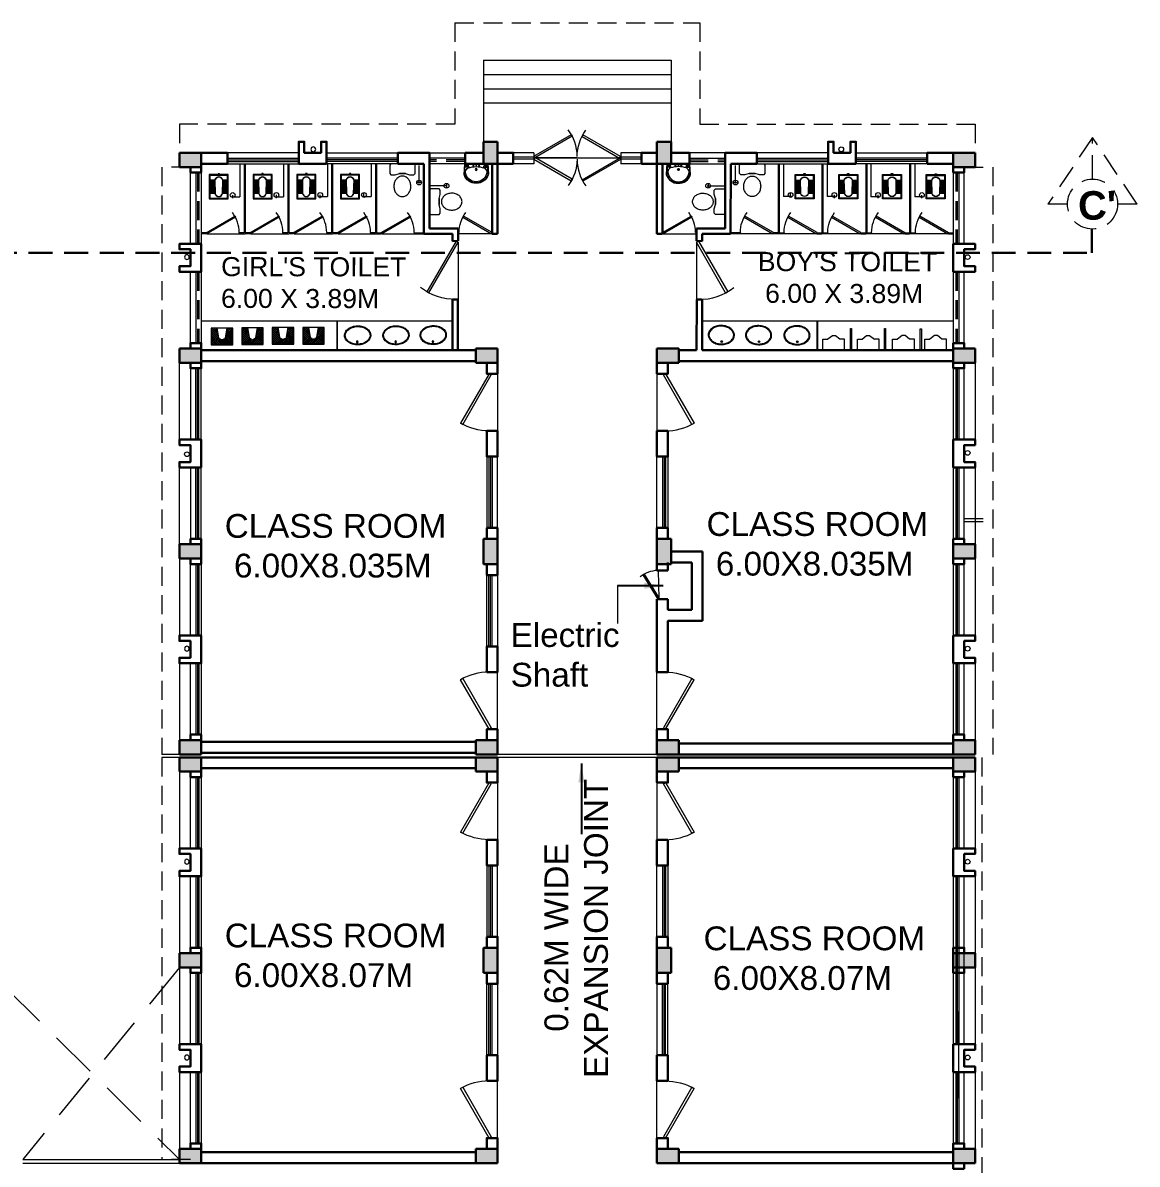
# Model space of a CAD drawing. Header units: millimetres. Extents: x 3614 to 12428, y -844 to 6844.
# Drawn here: x 5653.4 to 5676.83, y -545.58 to -521.59 of the extents above; entities that cross this region are included whole.
import ezdxf

# ---------------------------------------------------------------- set-up
doc = ezdxf.new("R2010")
doc.units = ezdxf.units.MM
doc.header["$LTSCALE"] = 40
doc.header["$MEASUREMENT"] = 0
doc.linetypes.add('DASHED', pattern=[0.75, 0.5, -0.25])
doc.linetypes.add('DASHED2', pattern=[0.375, 0.25, -0.125])
doc.layers.get('0').update_dxf_attribs({"linetype": 'CONTINUOUS', "lineweight": 20})
for name, color, linetype, lineweight in [('CLL LEV.', 15, 'CONTINUOUS', 18), ('Column', 252, 'CONTINUOUS', 30), ('Column Hatch', 253, 'CONTINUOUS', 13), ('CUBICAL TOILET', 160, 'CONTINUOUS', 15), ('Dim', 220, 'CONTINUOUS', 15), ('Door', 54, 'CONTINUOUS', 18), ('EXPANSION JOINT', 248, 'CONTINUOUS', 20), ('Fixture', 44, 'CONTINUOUS', 15), ('Furniture', 13, 'CONTINUOUS', 15), ('Hidden', 30, 'DASHED', 18), ('Railing', 23, 'CONTINUOUS', 18), ('Section', 72, 'DASHED2', 30), ('Stair', 1, 'CONTINUOUS', 15), ('TEXT', 7, 'CONTINUOUS', 20), ('Ventilator', 6, 'DASHED', 18), ('Wall', 7, 'CONTINUOUS', 30), ('Window', 150, 'CONTINUOUS', 15), ('Window-Wall', 7, 'CONTINUOUS', 18)]:
    doc.layers.add(name, color=color, linetype=linetype, lineweight=lineweight)
doc.styles.add('DIM', font='arial.ttf')
doc.styles.add('L120', font='simplex.shx', dxfattribs={"height": 1})
doc.styles.get("Standard").update_dxf_attribs({"font": 'txt.shx', "height": 0.03937})
doc.styles.add('Tabrej', font='GOTHIC.TTF')
doc.dimstyles.get("Standard").update_dxf_attribs({"dimtxt": 0.18, "dimasz": 0.18, "dimexe": 0.18, "dimexo": 0.0625, "dimgap": 0.09, "dimtad": 0, "dimtih": 1, "dimtoh": 1, "dimdec": 4, "dimzin": 0, "dimdsep": 46, "dimtxsty": 'Standard', "dimcen": 0.09, "dimadec": 0, "dimazin": 0, "dimtfac": 1, "dimtdec": 4, "dimtofl": 0, "dimtmove": 0, "dimatfit": 3, "dimfxl": 0, "dimtolj": 1, "dimtzin": 0, "dimarcsym": 0})

# ---------------------------------------------------------------- blocks, each defined once
blk = doc.blocks.new('COLUMN 546')
at = {"layer": 'Column Hatch'}
h = blk.add_hatch(color=0, dxfattribs=at)
h.dxf.hatch_style = 1
h.paths.add_polyline_path([(0, 0), (0.3, 0), (0.3, 0.46), (0, 0.46)])
at = {"layer": 'Column'}
for p, q in [((0.3, 0.46), (0, 0.46)), ((0, 0.46), (0, 0)), ((0.3, 0), (0.3, 0.46)), ((0, 0), (0.3, 0))]:
    blk.add_line(p, q, dxfattribs=at)
blk = doc.blocks.new('VENT 2')
at = {"layer": 'Ventilator', "linetype": 'Continuous', "ltscale": 0.02}
for p, q in [((0, 0.182), (1.5, 0.182)), ((0, 0.152), (1.5, 0.152))]:
    blk.add_line(p, q, dxfattribs=at)
at = {"layer": 'Window-Wall'}
for p, q in [((0, 0.23), (1.5, 0.23)), ((0, 0), (0, 0.23)), ((0, 0.115), (1.5, 0.115)), ((1.5, 0), (0, 0)), ((1.5, 0.23), (1.5, 0))]:
    blk.add_line(p, q, dxfattribs=at)
blk = doc.blocks.new('*U18')
for p, q in [((0, 0), (0, -6)), ((40, 0), (40, -6))]:
    blk.add_line(p, q)
blk.add_lwpolyline([(0, 0), (34.64, 20), (35.52, 18.48), (0.87, -1.52)], close=True)
blk.add_arc((0, 0), 40, 0, 30)
blk = doc.blocks.new('DOOR1')
at = {"layer": 'Door'}
blk.add_line((0, 0), (1.2, 0), dxfattribs=at)
at = {"layer": 'Door', "xscale": 0.0300000000000013, "yscale": 0.0300000000000013, "zscale": 0.0300000000000013}
blk.add_blockref('*U18', (0, 0.18), dxfattribs=at)
blk = doc.blocks.new('class 1')
at = {"layer": 'Wall'}
for points in [[(0.23, -0.035), (0, -0.035), (0, -0.265), (0.23, -0.265), (0.23, -0.035)], [(0.23, -1.465), (0, -1.465), (0, -2.005), (0.23, -2.005), (0.23, -1.465)], [(0.23, -3.505), (0, -3.505), (0, -3.735), (0.23, -3.735), (0.23, -3.505)]]:
    blk.add_lwpolyline(points, dxfattribs=at)
at = {"layer": 'Wall', "rotation": 270}
for name, p in [('DOOR1', (0, -0.265)), ('VENT 2', (0, -2.005))]:
    blk.add_blockref(name, p, dxfattribs=at)
blk = doc.blocks.new('WINDOW 1')
at = {"layer": 'CLL LEV.'}
for p, q in [((-0.115, -0.23), (-0.115, -0.46)), ((1.615, -0.23), (1.615, -0.46)), ((-0.115, -0.46), (1.615, -0.46))]:
    blk.add_line(p, q, dxfattribs=at)
at = {"layer": 'Window'}
for p, q in [((0, -0.051), (1.5, -0.051)), ((0, -0.081), (1.5, -0.081))]:
    blk.add_line(p, q, dxfattribs=at)
at = {"layer": 'Window-Wall'}
for p, q in [((0, 0), (1.5, 0)), ((0, -0.23), (0, 0)), ((1.5, 0), (1.5, -0.23)), ((0, -0.115), (1.5, -0.115)), ((1.5, -0.23), (0, -0.23))]:
    blk.add_line(p, q, dxfattribs=at)
blk = doc.blocks.new('SHAFT2')
at = {"layer": 'Fixture'}
blk.add_circle((0.302, 0.307), 0.05, dxfattribs=at)
at = {"layer": 'Wall'}
blk.add_lwpolyline([(0, 0.585), (0.46, 0.585), (0.46, 0.47), (0.23, 0.47), (0.23, 0.115), (0.46, 0.115), (0.46, 0), (0, 0), (0, 0.585)], dxfattribs=at)
blk = doc.blocks.new('Door - Left Hung 36 in.')
at = {"layer": 'Door'}
blk.add_line((0.75, -1.3), (35.93, -1.3), dxfattribs=at)
blk.add_lwpolyline([(0.75, -1.3), (0, 0), (31.18, 18), (31.93, 16.7)], close=True, dxfattribs=at)
blk.add_arc((0, 0), 36, 0, 37.31013, dxfattribs=at)
blk = doc.blocks.new('COLM 530')
at = {"layer": 'Column Hatch'}
h = blk.add_hatch(color=0, dxfattribs=at)
h.dxf.hatch_style = 1
h.paths.add_polyline_path([(5443.518, -633.795), (5443.218, -633.795), (5443.218, -634.325), (5443.518, -634.325)])
at = {"layer": 'Column'}
for p, q in [((5443.518, -633.795), (5443.218, -633.795)), ((5443.218, -633.795), (5443.218, -634.325)), ((5443.518, -634.325), (5443.518, -633.795)), ((5443.218, -634.325), (5443.518, -634.325))]:
    blk.add_line(p, q, dxfattribs=at)
blk = doc.blocks.new('RSA CL6')
for p, q in [((5.51, 3.48), (5.51, 7.28)), ((5.91, 3.47), (5.91, 7.28)), ((6.3, 3.46), (6.3, 7.28)), ((6.69, 3.45), (6.69, 7.28)), ((7.09, 3.44), (7.09, 7.28)), ((7.48, 3.43), (7.48, 7.28)), ((7.87, 3.42), (7.87, 7.28)), ((8.27, 3.41), (8.27, 7.28)), ((8.66, 3.4), (8.66, 7.28)), ((9.06, 3.39), (9.06, 7.28)), ((9.45, 3.38), (9.45, 7.28)), ((9.84, 3.37), (9.84, 7.28)), ((10.24, 3.36), (10.24, 7.28)), ((10.63, 3.35), (10.63, 7.28)), ((11.02, 3.34), (11.02, 7.28)), ((11.42, 3.33), (11.42, 7.28)), ((11.81, 3.32), (11.81, 7.28)), ((12.2, 3.31), (12.2, 7.28)), ((12.6, 3.31), (12.6, 7.28)), ((12.99, 3.3), (12.99, 7.28)), ((13.39, 3.29), (13.39, 7.28)), ((13.78, 3.28), (13.78, 7.28)), ((14.17, 3.27), (14.17, 7.28)), ((14.57, 3.26), (14.57, 7.28)), ((14.96, 3.25), (14.96, 7.28)), ((15.35, 3.24), (15.35, 7.28)), ((15.75, 3.23), (15.75, 7.28)), ((16.14, 3.22), (16.14, 7.28)), ((16.14, 7.28), (16.14, 3.22)), ((5.51, -7.28), (5.51, -3.47)), ((5.91, -7.28), (5.91, -3.45)), ((6.3, -7.28), (6.3, -3.44)), ((6.69, -7.28), (6.69, -3.43)), ((7.09, -7.28), (7.09, -3.42)), ((7.48, -7.28), (7.48, -3.41)), ((7.87, -7.28), (7.87, -3.4)), ((8.27, -7.28), (8.27, -3.39)), ((8.66, -7.28), (8.66, -3.38)), ((9.06, -7.28), (9.06, -3.37)), ((9.45, -7.28), (9.45, -3.36)), ((9.84, -7.28), (9.84, -3.34)), ((10.24, -7.28), (10.24, -3.33)), ((10.63, -7.28), (10.63, -3.32)), ((11.02, -7.28), (11.02, -3.31)), ((11.42, -7.28), (11.42, -3.3)), ((11.81, -7.28), (11.81, -3.29)), ((12.2, -7.28), (12.2, -3.28)), ((12.6, -7.28), (12.6, -3.27)), ((12.99, -7.28), (12.99, -3.26)), ((13.39, -7.28), (13.39, -3.24)), ((13.78, -7.28), (13.78, -3.23)), ((14.17, -7.28), (14.17, -3.22)), ((14.57, -7.28), (14.57, -3.21)), ((14.96, -7.28), (14.96, -3.2)), ((15.35, -7.28), (15.35, -3.19)), ((15.75, -7.28), (15.75, -3.18)), ((16.14, -3.17), (16.14, -7.28)), ((16.14, -7.28), (16.14, -3.17))]:
    blk.add_line(p, q)
blk.add_lwpolyline([(0.79, -0.59), (0, -0.59), (0, 0.59), (0.79, 0.59)])
for points in [[(0.79, 7.87), (20.87, 7.87), (20.87, -7.87), (0.79, -7.87)], [(1.38, 7.28), (20.28, 7.28), (20.28, -7.28), (1.38, -7.28)]]:
    blk.add_lwpolyline(points, close=True)
for points in [[(5.51, 3.48), (16.14, 3.22, -0.899983), (16.14, -3.17), (5.54, -3.47, -0.799392)], [(5.53, 3.28), (16.13, 3.02, -0.897689), (16.12, -2.97), (5.56, -3.27, -0.793494), (5.53, 3.28)]]:
    blk.add_lwpolyline(points, format="xyb", close=True)
blk = doc.blocks.new('ENGLISH SHEET')
at = {"layer": 'Fixture'}
for p, q in [((4663.798, 251.204), (4663.773, 251.179)), ((4663.773, 251.179), (4663.773, 250.696)), ((4663.976, 251.204), (4663.798, 251.204)), ((4664.002, 251.179), (4663.976, 251.204)), ((4664.002, 251.09), (4664.002, 251.179)), ((4663.976, 251.001), (4664.002, 251.09)), ((4663.976, 250.874), (4663.976, 251.001)), ((4663.976, 251.001), (4663.976, 250.874)), ((4663.773, 250.696), (4663.798, 250.67)), ((4663.798, 250.67), (4663.976, 250.67)), ((4664.002, 250.785), (4663.976, 250.874)), ((4663.976, 250.67), (4664.002, 250.696)), ((4664.002, 250.696), (4664.002, 250.785))]:
    blk.add_line(p, q, dxfattribs=at)
blk.add_lwpolyline([(4664.459, 250.937, 0.117036), (4664.443, 251.003, 0.104338), (4664.396, 251.063, 0.09029), (4664.321, 251.105, 0.09898), (4664.243, 251.115, 0.08237), (4664.159, 251.101, 0.09029), (4664.09, 251.063, 0.104338), (4664.043, 251.003, 0.117036), (4664.027, 250.937, 0.117036), (4664.043, 250.871, 0.104338), (4664.09, 250.811, 0.09029), (4664.159, 250.773, 0.08237), (4664.243, 250.759, 0.08237), (4664.327, 250.773, 0.09029), (4664.396, 250.811, 0.104338), (4664.443, 250.871, 0.117036)], format="xyb", close=True, dxfattribs=at)
blk = doc.blocks.new('RSA BASIN 9')
for points in [[(-0.1, -16.2, 0.340881), (10.04, -9, 0.074195), (10.06, -8.89), (9.53, 0), (-9.54, 0), (-10.02, -8.77, 0.082611), (-9.96, -9.15, 0.330812), (-0.1, -16.2)], [(0, -15.03, 0.391482), (8.86, -6.67, 0.252869), (6.53, -3.51, 0.087242), (0.02, -2.46, 0.079484), (-6.53, -3.51, 0.2542), (-8.82, -6.67, 0.39026), (0, -15.03)], [(-8.57, -1.96, -0.907437), (-8.45, -1.81), (-7.52, -2.57, -0.907437), (-7.64, -2.72)], [(-8.2, -1.64, -0.907437), (-8.07, -1.49), (-7.14, -2.25, -0.907437), (-7.27, -2.4)], [(-7.82, -1.32, -0.907437), (-7.7, -1.17), (-6.77, -1.93, -0.907437), (-6.89, -2.08)], [(7.82, -1.32, 0.907437), (7.7, -1.17), (6.77, -1.93, 0.907437), (6.89, -2.08)], [(8.2, -1.64, 0.907437), (8.07, -1.49), (7.14, -2.25, 0.907437), (7.27, -2.4)], [(8.57, -1.96, 0.907437), (8.45, -1.81), (7.52, -2.57, 0.907437), (7.64, -2.72)]]:
    blk.add_lwpolyline(points, format="xyb", close=True)
for points in [[(-5.93, -3.31), (-6.16, -2.95, -0.183787), (-6.22, -2.68, 0.126662), (-6.25, -2.43), (-6.59, -1.44, 0.35453), (-7.05, -0.98), (-8.75, -0.98, 0.414214), (-9.14, -1.37), (-9.56, -9.09, 0.329849), (-0.07, -15.81, 0.338736), (9.65, -8.94, 0.075632), (9.66, -8.82), (9.14, -1.37, 0.414214), (8.75, -0.98), (7.05, -0.98, 0.35453), (6.59, -1.44), (6.25, -2.43, 0.126662), (6.22, -2.68, -0.183787), (6.16, -2.95), (5.93, -3.31)], [(-6.18, -3.39), (-6.24, -3.29, 0.220542), (-6.52, -3.11), (-8.75, -2.78, -0.361119), (-9.19, -2.35)], [(6.18, -3.39), (6.24, -3.29, -0.220542), (6.52, -3.11), (8.75, -2.78, 0.358803), (9.21, -2.33, 0.358803)]]:
    blk.add_lwpolyline(points, format="xyb")
for centre, radius in [((-2.35, -1.56), 0.399), ((0, -4.82), 0.771), ((0, -4.82), 0.602), ((0, -1.23), 0.399), ((2.28, -1.51), 0.399)]:
    blk.add_circle(centre, radius)
blk = doc.blocks.new('RSA BASIN 2')
for points in [[(10.67, -8.12, 0.12976), (9.97, -5.22, 0.106426), (7.61, -2.47, 0.084431), (4.27, -0.72, 0.073534), (0, 0, 0.073534), (-4.29, -0.55, 0.084431), (-7.7, -2.16, 0.106426), (-10.17, -4.82, 0.12976), (-10.98, -7.69, 0.12976), (-10.28, -10.59, 0.106426), (-7.92, -13.34, 0.084431), (-4.58, -15.09, 0.073534), (-0.31, -15.81, 0.073534), (3.98, -15.26, 0.084431), (7.39, -13.64, 0.106426), (9.85, -10.99, 0.12976)], [(10.08, -7.9, 0.119977), (9.45, -5.5, 0.106426), (7.25, -2.94, 0.084431), (4.08, -1.28, 0.073534), (-0.01, -0.59, 0.073534), (-4.13, -1.12, 0.084431), (-7.36, -2.65, 0.106426), (-9.66, -5.12, 0.12976), (-10.39, -7.7, 0.009633), (-10.39, -7.9, 0.119977), (-9.76, -10.31, 0.106426), (-7.57, -12.87, 0.084431), (-4.4, -14.53, 0.073534), (-0.3, -15.22, 0.073534), (3.82, -14.69, 0.084431), (7.05, -13.16, 0.106426), (9.35, -10.69, 0.12976), (10.08, -8.11, 0.009633)]]:
    blk.add_lwpolyline(points, format="xyb", close=True)
for radius in [0.7, 0.479]:
    blk.add_circle((-0.47, -2.53), radius)
blk = doc.blocks.new('Urinal 1')
for p, q in [((0, 9), (9, 9)), ((0, 9), (0, -9)), ((9, 9), (9, 5)), ((12, 1), (9, 5)), ((12, -1.5), (12, 1)), ((0, -9), (9, -9)), ((9, -5), (12, -1.5)), ((9, -9), (9, -5))]:
    blk.add_line(p, q)
blk = doc.blocks.new('*X5')
at = {"color": 0}
for p, q in [((705, 323), (943, 561)), ((705, 365), (900, 561)), ((705, 408), (858, 561)), ((705, 450), (815, 561)), ((705, 493), (773, 561)), ((705, 535), (730, 561)), ((848, 383), (705, 526)), ((842, 346), (705, 483)), ((854, 419), (712, 561)), ((866, 449), (755, 561)), ((888, 469), (797, 561)), ((921, 479), (839, 561)), ((1145, 298), (882, 561)), ((899, 474), (985, 561)), ((1145, 340), (924, 561)), ((944, 477), (1027, 561)), ((1145, 383), (967, 561)), ((971, 462), (1070, 561)), ((990, 438), (1112, 561)), ((998, 404), (1145, 551)), ((1004, 368), (1145, 508)), ((1145, 425), (1009, 561)), ((1145, 467), (1051, 561)), ((1145, 510), (1094, 561)), ((1145, 552), (1136, 561)), ((835, 310), (705, 441)), ((705, 280), (858, 434)), ((829, 274), (705, 398)), ((705, 238), (847, 381)), ((823, 237), (705, 356)), ((798, 221), (705, 314)), ((755, 221), (705, 271)), ((730, 221), (839, 330)), ((772, 221), (830, 279)), ((1145, 255), (999, 401)), ((1137, 221), (1007, 350)), ((1011, 332), (1145, 466)), ((1095, 221), (1016, 299)), ((1017, 295), (1145, 423)), ((1023, 259), (1145, 381)), ((1052, 221), (1024, 248)), ((1029, 223), (1145, 339)), ((1069, 221), (1145, 296)), ((1112, 221), (1145, 254)), ((713, 221), (705, 229)), ((815, 221), (822, 228))]:
    blk.add_line(p, q, dxfattribs=at)
blk = doc.blocks.new('RSA CL7')
blk.add_lwpolyline([(8.86, 0), (-8.86, 0), (-8.86, -13.78), (-3.94, -13.78), (3.94, -13.78), (8.86, -13.78)], close=True)
blk.add_lwpolyline([(-4.1, -13.58), (-2.78, -5.72, -0.835943), (2.8, -5.76), (4.1, -13.58), (8.66, -13.58), (8.66, -0.2), (-8.66, -0.2), (-8.66, -13.58)], format="xyb", close=True)
blk.add_lwpolyline([(-3.94, -13.78), (-2.59, -5.75, -0.835548), (2.61, -5.79), (3.94, -13.78)], format="xyb")
for centre, start, end in [((-1.41, -4.14), 207.2135, 40.95643), ((-0.03, -3.6), 185.89987, 355.82489), ((1.47, -4.14), 140.99617, 329.34676)]:
    blk.add_arc(centre, 0.493, start, end)
at = {"xscale": 0.0393714285714286, "yscale": 0.0393714285714286, "zscale": 0.0393714285714286}
blk.add_blockref('*X5', (-36.41, -22.27), dxfattribs=at)
blk = doc.blocks.new('BDHVBFH')
at = {"layer": 'Section', "color": 7, "linetype": 'ByBlock', "lineweight": 20, "ltscale": 0.05}
for p, q in [((5432.399, -574.787), (5431.461, -576.186)), ((5432.399, -575.66), (5432.399, -574.787)), ((5433.338, -576.186), (5432.399, -574.787)), ((5431.873, -576.186), (5431.461, -576.186)), ((5433.338, -576.186), (5432.925, -576.186))]:
    blk.add_line(p, q, dxfattribs=at)
blk.add_circle((5432.399, -576.186), 0.526, dxfattribs=at)
blk = doc.blocks.new('SEC CC')
at = {"layer": 'Section', "ltscale": 0.05}
for p, q in [((5650.526, -526.426), (5650.526, -525.926)), ((5675.879, -526.426), (5675.879, -525.926)), ((5650.526, -526.426), (5675.879, -526.426))]:
    blk.add_line(p, q, dxfattribs=at)
at = {"layer": 'Section'}
for p in [(218.124, 50.786), (243.496, 50.786)]:
    blk.add_blockref('BDHVBFH', p, dxfattribs=at)
at = {"layer": 'Section', "char_height": 0.6, "attachment_point": 1, "rotation": 1.0017, "style": 'Tabrej'}
for s, insert in [('{\\fArial|b1|i0|c0|p34;C}', (5650.265, -525.077)), ("{\\fArial|b1|i0|c0|p34;C'}", (5675.585, -525.134))]:
    blk.add_mtext_dynamic_manual_height_columns(s, width=20.54056, gutter_width=5, heights=[0], dxfattribs=dict(at, insert=insert))

msp = doc.modelspace()

# ---------------------------------------------------------------- linework, layer by layer
at = {"layer": 'CLL LEV.'}
for p, q in [((5673.1967, -524.621), (5673.4267, -524.621)), ((5656.9267, -526.351), (5656.6967, -526.351)), ((5673.1967, -526.351), (5673.4267, -526.351)), ((5656.9267, -526.706), (5656.6967, -526.706)), ((5673.1967, -526.706), (5673.4267, -526.706)), ((5673.1967, -528.436), (5673.4267, -528.436))]:
    msp.add_line(p, q, dxfattribs=at)
at = {"layer": 'CUBICAL TOILET', "ltscale": 0.01}
for p, q in [((5658.0568, -524.551), (5658.0568, -526.0063)), ((5658.0768, -524.551), (5658.0768, -526.0063)), ((5658.9768, -524.5506), (5658.9768, -526.0058)), ((5658.9968, -524.5506), (5658.9968, -526.0058)), ((5659.8968, -524.5501), (5659.8968, -526.0054)), ((5659.9168, -524.5501), (5659.9168, -526.0054)), ((5660.8168, -524.5497), (5660.8168, -526.005)), ((5660.8368, -524.5497), (5660.8368, -526.005)), ((5669.2867, -524.5497), (5669.2867, -526.005)), ((5669.3067, -524.5497), (5669.3067, -526.005)), ((5670.2067, -524.5501), (5670.2067, -526.0054)), ((5670.2267, -524.5501), (5670.2267, -526.0054)), ((5671.1267, -524.5506), (5671.1267, -526.0058)), ((5671.1467, -524.5506), (5671.1467, -526.0058)), ((5672.0467, -524.551), (5672.0467, -526.0063)), ((5672.0667, -524.551), (5672.0667, -526.0063)), ((5657.2568, -526.0067), (5657.1568, -526.0067)), ((5657.2568, -526.0267), (5657.1568, -526.0267)), ((5657.2568, -526.0067), (5657.2568, -526.0267)), ((5658.0568, -526.0063), (5657.9532, -526.0063)), ((5657.9532, -526.0063), (5657.9532, -526.0263)), ((5657.9532, -526.0263), (5658.0768, -526.0263)), ((5658.1768, -526.0063), (5658.0768, -526.0063)), ((5658.1768, -526.0263), (5658.0768, -526.0263)), ((5658.1768, -526.0063), (5658.1768, -526.0263)), ((5658.9768, -526.0058), (5658.8732, -526.0058)), ((5658.8732, -526.0058), (5658.8732, -526.0258)), ((5658.8732, -526.0258), (5658.9968, -526.0258)), ((5659.0968, -526.0058), (5658.9968, -526.0058)), ((5659.0968, -526.0258), (5658.9968, -526.0258)), ((5659.0968, -526.0058), (5659.0968, -526.0258)), ((5659.8968, -526.0054), (5659.7932, -526.0054)), ((5659.7932, -526.0054), (5659.7932, -526.0254)), ((5659.7932, -526.0254), (5659.9168, -526.0254)), ((5660.0168, -526.0054), (5659.9168, -526.0054)), ((5660.0168, -526.0254), (5659.9168, -526.0254)), ((5660.0168, -526.0054), (5660.0168, -526.0254)), ((5660.8168, -526.005), (5660.7132, -526.005)), ((5660.7132, -526.005), (5660.7132, -526.025)), ((5660.7132, -526.025), (5660.9368, -526.025)), ((5660.8368, -526.005), (5660.9368, -526.005)), ((5660.9368, -526.005), (5660.9368, -526.025)), ((5661.6322, -526.0054), (5661.837, -526.0054)), ((5661.6322, -526.0054), (5661.6322, -526.0254)), ((5661.6322, -526.0254), (5661.837, -526.0254)), ((5668.4913, -526.0054), (5668.2865, -526.0054)), ((5668.4913, -526.0254), (5668.2865, -526.0254)), ((5668.4913, -526.0054), (5668.4913, -526.0254)), ((5669.2867, -526.005), (5669.1867, -526.005)), ((5669.1867, -526.005), (5669.1867, -526.025)), ((5669.4103, -526.025), (5669.1867, -526.025)), ((5669.3067, -526.005), (5669.4103, -526.005)), ((5669.4103, -526.005), (5669.4103, -526.025)), ((5670.1067, -526.0054), (5670.2067, -526.0054)), ((5670.1067, -526.0054), (5670.1067, -526.0254)), ((5670.1067, -526.0254), (5670.2067, -526.0254)), ((5670.3303, -526.0254), (5670.2067, -526.0254)), ((5670.2267, -526.0054), (5670.3303, -526.0054)), ((5670.3303, -526.0054), (5670.3303, -526.0254)), ((5671.0267, -526.0058), (5671.1267, -526.0058)), ((5671.0267, -526.0058), (5671.0267, -526.0258)), ((5671.0267, -526.0258), (5671.1267, -526.0258)), ((5671.2503, -526.0258), (5671.1267, -526.0258)), ((5671.1467, -526.0058), (5671.2503, -526.0058)), ((5671.2503, -526.0058), (5671.2503, -526.0258)), ((5671.9467, -526.0063), (5672.0467, -526.0063)), ((5671.9467, -526.0063), (5671.9467, -526.0263)), ((5671.9467, -526.0263), (5672.0467, -526.0263)), ((5672.1703, -526.0263), (5672.0467, -526.0263)), ((5672.0667, -526.0063), (5672.1703, -526.0063)), ((5672.1703, -526.0063), (5672.1703, -526.0263)), ((5672.8667, -526.0067), (5672.9667, -526.0067)), ((5672.8667, -526.0067), (5672.8667, -526.0267)), ((5672.8667, -526.0267), (5672.9667, -526.0267))]:
    msp.add_line(p, q, dxfattribs=at)
at = {"layer": 'CUBICAL TOILET', "ltscale": 0.05}
for points in [[(5660.0193, -527.8615), (5660.0089, -527.8615), (5660.0089, -528.471), (5660.0193, -528.471)], [(5670.1042, -527.8615), (5670.1146, -527.8615), (5670.1146, -528.471), (5670.1042, -528.471)]]:
    msp.add_lwpolyline(points, close=True, dxfattribs=at)
at = {"layer": 'Dim'}
msp.add_line((5665.908, -533.419), (5665.908, -534.2128), dxfattribs=at)
at = {"layer": 'Door'}
for p, q in [((5664.1485, -524.4247), (5665.9681, -524.4352)), ((5673.0817, -544.1877), (5673.0817, -542.3677))]:
    msp.add_line(p, q, dxfattribs=at)
at = {"layer": 'EXPANSION JOINT', "linetype": 'ByBlock', "ltscale": 0.05}
for p, q in [((5666.7367, -536.966), (5663.3867, -536.966)), ((5666.7367, -537.028), (5663.3867, -537.028))]:
    msp.add_line(p, q, dxfattribs=at)
at = {"layer": 'Fixture', "ltscale": 0.05}
for p, q in [((5662.4368, -527.8632), (5657.1567, -527.8632)), ((5672.9667, -527.862), (5667.6866, -527.8611))]:
    msp.add_line(p, q, dxfattribs=at)
for points in [[(5670.8061, -528.0139), (5670.8297, -528.0139), (5670.8297, -528.471), (5670.8061, -528.471)], [(5671.5211, -528.0164), (5671.5447, -528.0164), (5671.5447, -528.4735), (5671.5211, -528.4735)], [(5672.2725, -528.0213), (5672.296, -528.0213), (5672.296, -528.4784), (5672.2725, -528.4784)]]:
    msp.add_lwpolyline(points, close=True, dxfattribs=at)
at = {"layer": 'Furniture', "ltscale": 0.05}
for p, q in [((5657.9667, -524.5523), (5657.9667, -525.245)), ((5658.8867, -524.5519), (5658.8867, -525.2446)), ((5659.8067, -524.5514), (5659.8067, -525.2442)), ((5660.7267, -524.551), (5660.7267, -525.2437)), ((5661.7358, -524.9645), (5661.7359, -524.586)), ((5668.3877, -524.9645), (5668.3876, -524.586)), ((5669.3968, -524.551), (5669.3968, -525.2437)), ((5670.3168, -524.5514), (5670.3168, -525.2442)), ((5671.2368, -524.5519), (5671.2368, -525.2446)), ((5672.1568, -524.5523), (5672.1568, -525.245)), ((5661.77, -524.9487), (5661.7017, -524.9487)), ((5662.3276, -525.0151), (5661.9491, -525.015)), ((5662.3117, -524.9809), (5662.3117, -525.0492)), ((5667.7959, -525.0151), (5668.1744, -525.015)), ((5667.8117, -524.9809), (5667.8117, -525.0492)), ((5668.3535, -524.9487), (5668.4218, -524.9487)), ((5657.8008, -525.245), (5657.9667, -525.245)), ((5657.8167, -525.2779), (5657.8167, -525.2096)), ((5658.7208, -525.2446), (5658.8867, -525.2446)), ((5658.7367, -525.2775), (5658.7367, -525.2091)), ((5659.6408, -525.2442), (5659.8067, -525.2442)), ((5659.6567, -525.277), (5659.6567, -525.2087)), ((5660.5608, -525.2437), (5660.7267, -525.2437)), ((5660.5767, -525.2429), (5660.5767, -525.1746)), ((5669.5627, -525.2437), (5669.3968, -525.2437)), ((5669.5468, -525.2429), (5669.5468, -525.1746)), ((5670.4827, -525.2442), (5670.3168, -525.2442)), ((5670.4668, -525.277), (5670.4668, -525.2087)), ((5671.4027, -525.2446), (5671.2368, -525.2446)), ((5671.3868, -525.2775), (5671.3868, -525.2091)), ((5672.3227, -525.245), (5672.1568, -525.245)), ((5672.3068, -525.2779), (5672.3068, -525.2096))]:
    msp.add_line(p, q, dxfattribs=at)
for centre in [(5661.7358, -524.9487), (5662.3117, -525.0151), (5667.8117, -525.0151), (5668.3877, -524.9487), (5657.8167, -525.21), (5658.7367, -525.2096), (5659.6567, -525.2092), (5660.5767, -525.2087), (5669.5468, -525.2087), (5670.4668, -525.2092), (5671.3868, -525.2096), (5672.3068, -525.21)]:
    msp.add_circle(centre, 0.05, dxfattribs=at)
at = {"layer": 'Hidden', "ltscale": 0.02}
for p, q in [((5662.4868, -521.591), (5662.4867, -523.721)), ((5662.4868, -521.591), (5667.6367, -521.591)), ((5667.6367, -521.591), (5667.6367, -523.721)), ((5662.4867, -523.721), (5656.6967, -523.721)), ((5656.6967, -523.721), (5656.6967, -524.3231)), ((5667.6367, -523.721), (5673.4267, -523.721)), ((5673.4267, -523.721), (5673.4267, -524.321)), ((5656.9268, -524.621), (5656.3268, -524.621)), ((5656.3268, -524.621), (5656.3268, -536.966)), ((5673.1967, -524.621), (5673.7967, -524.621)), ((5673.7967, -524.621), (5673.7967, -536.966)), ((5673.1967, -532.0107), (5673.7967, -532.0107)), ((5673.1967, -532.0727), (5673.7967, -532.0727)), ((5656.3268, -537.028), (5656.3268, -545.478)), ((5673.5667, -537.028), (5673.5667, -546.573)), ((5656.9267, -545.478), (5656.3268, -545.478))]:
    msp.add_line(p, q, dxfattribs=at)
at = {"layer": 'Hidden', "ltscale": 0.05}
for p, q in [((5656.9267, -536.966), (5656.3268, -536.966)), ((5656.9267, -537.028), (5656.3268, -537.028))]:
    msp.add_line(p, q, dxfattribs=at)
at = {"layer": 'Railing', "linetype": 'ByBlock', "ltscale": 0.05}
for p, q in [((5653.4037, -545.478), (5656.6967, -545.478)), ((5653.4037, -545.558), (5656.6967, -545.558))]:
    msp.add_line(p, q, dxfattribs=at)
at = {"layer": 'Stair', "ltscale": 0.05}
for p, q in [((5663.0868, -522.375), (5663.0867, -524.345)), ((5663.0868, -522.375), (5667.0367, -522.375)), ((5667.0367, -522.375), (5667.0367, -524.345)), ((5663.0868, -522.675), (5667.0367, -522.675)), ((5663.0868, -522.975), (5667.0367, -522.975)), ((5663.0868, -523.275), (5667.0367, -523.275))]:
    msp.add_line(p, q, dxfattribs=at)
at = {"layer": 'Ventilator', "ltscale": 0.02}
for p, q in [((5662.7017, -524.473), (5661.9517, -524.473)), ((5662.7017, -524.503), (5661.9517, -524.503)), ((5667.4149, -524.473), (5668.1649, -524.473)), ((5667.4149, -524.503), (5668.1649, -524.503)), ((5657.0758, -524.736), (5657.0758, -526.236)), ((5657.1058, -524.736), (5657.1058, -526.236)), ((5673.0177, -524.736), (5673.0177, -526.236)), ((5673.0477, -524.736), (5673.0477, -526.236)), ((5657.0758, -526.821), (5657.0758, -528.321)), ((5657.1058, -526.821), (5657.1058, -528.321)), ((5673.0177, -526.821), (5673.0177, -528.321)), ((5673.0477, -526.821), (5673.0477, -528.321))]:
    msp.add_line(p, q, dxfattribs=at)
at = {"layer": 'Wall', "ltscale": 0.05}
for p, q in [((5661.837, -526.0254), (5661.8368, -524.551)), ((5661.952, -525.9104), (5661.9518, -524.551)), ((5663.2718, -524.551), (5663.272, -526.0253)), ((5663.3868, -524.551), (5663.387, -526.0253)), ((5666.7367, -524.551), (5666.7365, -526.0253)), ((5666.8517, -524.551), (5666.8515, -526.0253)), ((5668.1715, -525.9104), (5668.1717, -524.551)), ((5668.2865, -526.0254), (5668.2867, -524.551)), ((5662.4365, -526.0253), (5661.837, -526.0254)), ((5662.557, -525.9103), (5661.952, -525.9104)), ((5662.4366, -526.1762), (5662.4365, -526.0253)), ((5662.557, -526.1761), (5662.557, -525.9119)), ((5663.272, -526.0253), (5663.387, -526.0253)), ((5666.8515, -526.0253), (5666.7365, -526.0253)), ((5667.5665, -525.9103), (5668.1715, -525.9104)), ((5667.5665, -526.1761), (5667.5665, -525.9119)), ((5667.6869, -526.1762), (5667.687, -526.0253)), ((5667.687, -526.0253), (5668.2865, -526.0254)), ((5662.557, -526.1761), (5662.4366, -526.1762)), ((5667.5665, -526.1761), (5667.6869, -526.1762)), ((5662.437, -528.4706), (5662.4368, -527.4055)), ((5662.5518, -527.4055), (5662.4368, -527.4055)), ((5662.552, -528.4705), (5662.5518, -527.4055)), ((5667.5715, -528.471), (5667.5717, -527.4055)), ((5667.5717, -527.4055), (5667.6867, -527.4055)), ((5667.6865, -528.471), (5667.6867, -527.4055))]:
    msp.add_line(p, q, dxfattribs=at)
at = {"layer": 'Wall'}
for p, q in [((5666.9667, -524.551), (5666.7367, -524.551)), ((5657.1567, -528.471), (5662.9267, -528.471)), ((5667.1967, -528.471), (5667.5715, -528.471)), ((5667.6865, -528.471), (5672.9667, -528.471)), ((5657.1567, -528.701), (5662.9267, -528.701)), ((5667.1967, -528.701), (5672.9667, -528.701)), ((5667.0367, -532.701), (5667.6967, -532.701)), ((5667.6967, -532.701), (5667.6967, -534.161)), ((5666.7367, -533.0995), (5666.7367, -532.931)), ((5666.9667, -533.0995), (5666.9667, -532.931)), ((5667.0367, -532.931), (5667.4667, -532.931)), ((5667.4667, -532.931), (5667.4667, -533.931)), ((5666.7367, -533.0995), (5666.9667, -533.0995)), ((5666.9667, -533.701), (5666.7367, -533.701)), ((5666.7367, -534.046), (5666.7367, -533.701)), ((5666.9667, -533.931), (5666.9667, -533.701)), ((5667.4667, -533.931), (5666.9667, -533.931)), ((5662.9267, -536.701), (5657.1567, -536.701)), ((5667.1967, -536.736), (5672.9667, -536.736)), ((5662.9267, -536.931), (5657.1567, -536.931)), ((5662.9267, -537.028), (5657.1567, -537.028)), ((5667.1967, -536.966), (5672.9667, -536.966)), ((5667.1967, -537.028), (5672.9667, -537.028)), ((5662.9267, -537.258), (5657.1567, -537.258)), ((5667.1967, -537.258), (5672.9667, -537.258)), ((5662.9267, -545.328), (5657.1567, -545.328)), ((5667.1967, -545.328), (5672.9667, -545.328)), ((5662.9267, -545.558), (5657.1567, -545.558)), ((5667.1967, -545.558), (5672.9667, -545.558))]:
    msp.add_line(p, q, dxfattribs=at)
at = {"layer": 'Wall', "ltscale": 0.05}
for points in [[(5657.7043, -524.5514), (5657.1567, -524.5514), (5657.1567, -524.321), (5657.7043, -524.321)], [(5662.7017, -524.321), (5663.0867, -524.321), (5663.0867, -524.551), (5662.7017, -524.551)], [(5667.4218, -524.321), (5667.0367, -524.321), (5667.0367, -524.551), (5667.4218, -524.551)], [(5672.4192, -524.5514), (5672.9667, -524.5514), (5672.9667, -524.321), (5672.4192, -524.321)]]:
    msp.add_lwpolyline(points, close=True, dxfattribs=at)
for points in [[(5661.952, -525.9104), (5661.9517, -524.321), (5661.2893, -524.321), (5661.2893, -524.5514), (5661.8367, -524.5514), (5661.8367, -524.551)], [(5663.7143, -524.551), (5663.3868, -524.551), (5663.3868, -524.321), (5663.7143, -524.321), (5663.7143, -524.551)], [(5666.4092, -524.551), (5666.7367, -524.551), (5666.7367, -524.321), (5666.4092, -524.321), (5666.4092, -524.551)], [(5668.1715, -525.9104), (5668.1718, -524.321), (5668.8342, -524.321), (5668.8342, -524.5514), (5668.2867, -524.5514), (5668.2867, -524.551)]]:
    msp.add_lwpolyline(points, dxfattribs=at)
at = {"layer": 'Wall'}
for points in [[(5656.9267, -524.621), (5656.9267, -524.736), (5657.1567, -524.736), (5657.1567, -524.621), (5656.9267, -524.621)], [(5656.9267, -524.736), (5656.9267, -524.621), (5657.1567, -524.621), (5657.1567, -524.736), (5656.9267, -524.736)], [(5673.1967, -524.621), (5673.1967, -524.736), (5672.9667, -524.736), (5672.9667, -524.621), (5673.1967, -524.621)], [(5673.1967, -524.736), (5673.1967, -524.621), (5672.9667, -524.621), (5672.9667, -524.736), (5673.1967, -524.736)], [(5656.9267, -528.436), (5656.9267, -528.321), (5657.1567, -528.321), (5657.1567, -528.436), (5656.9267, -528.436)], [(5673.1967, -528.436), (5673.1967, -528.321), (5672.9667, -528.321), (5672.9667, -528.436), (5673.1967, -528.436)], [(5656.9267, -528.736), (5656.9267, -528.851), (5657.1567, -528.851), (5657.1567, -528.736), (5656.9267, -528.736)], [(5673.1967, -528.736), (5673.1967, -528.851), (5672.9667, -528.851), (5672.9667, -528.736), (5673.1967, -528.736)], [(5673.1967, -528.851), (5673.1967, -528.736), (5672.9667, -528.736), (5672.9667, -528.851), (5673.1967, -528.851)], [(5656.9267, -532.551), (5656.9267, -532.436), (5657.1567, -532.436), (5657.1567, -532.551), (5656.9267, -532.551)], [(5656.9267, -532.436), (5656.9267, -532.551), (5657.1567, -532.551), (5657.1567, -532.436), (5656.9267, -532.436)], [(5673.1967, -532.551), (5673.1967, -532.436), (5672.9667, -532.436), (5672.9667, -532.551), (5673.1967, -532.551)], [(5656.9267, -532.851), (5656.9267, -532.966), (5657.1567, -532.966), (5657.1567, -532.851), (5656.9267, -532.851)], [(5656.9267, -532.966), (5656.9267, -532.851), (5657.1567, -532.851), (5657.1567, -532.966), (5656.9267, -532.966)], [(5673.1967, -532.851), (5673.1967, -532.966), (5672.9667, -532.966), (5672.9667, -532.851), (5673.1967, -532.851)], [(5673.1967, -532.966), (5673.1967, -532.851), (5672.9667, -532.851), (5672.9667, -532.966), (5673.1967, -532.966)], [(5666.9667, -535.236), (5666.7367, -535.236), (5666.7367, -534.046)], [(5667.6967, -534.161), (5666.9667, -534.161), (5666.9667, -535.236)], [(5656.9267, -536.666), (5656.9267, -536.551), (5657.1567, -536.551), (5657.1567, -536.666), (5656.9267, -536.666)], [(5666.9667, -536.666), (5666.7367, -536.666), (5666.7367, -536.436), (5666.9667, -536.436), (5666.9667, -536.666)], [(5673.1967, -536.666), (5673.1967, -536.551), (5672.9667, -536.551), (5672.9667, -536.666), (5673.1967, -536.666)], [(5656.9267, -537.328), (5656.9267, -537.443), (5657.1567, -537.443), (5657.1567, -537.328), (5656.9267, -537.328)], [(5656.9267, -537.443), (5656.9267, -537.328), (5657.1567, -537.328), (5657.1567, -537.443), (5656.9267, -537.443)], [(5673.1967, -537.328), (5673.1967, -537.443), (5672.9667, -537.443), (5672.9667, -537.328), (5673.1967, -537.328)], [(5673.1967, -537.443), (5673.1967, -537.328), (5672.9667, -537.328), (5672.9667, -537.443), (5673.1967, -537.443)], [(5656.9267, -541.143), (5656.9267, -541.028), (5657.1567, -541.028), (5657.1567, -541.143), (5656.9267, -541.143)], [(5673.1967, -541.143), (5673.1967, -541.028), (5672.9667, -541.028), (5672.9667, -541.143), (5673.1967, -541.143)], [(5656.9267, -541.443), (5656.9267, -541.558), (5657.1567, -541.558), (5657.1567, -541.443), (5656.9267, -541.443)], [(5656.9267, -541.558), (5656.9267, -541.443), (5657.1567, -541.443), (5657.1567, -541.558), (5656.9267, -541.558)], [(5673.1967, -541.443), (5673.1967, -541.558), (5672.9667, -541.558), (5672.9667, -541.443), (5673.1967, -541.443)], [(5673.1967, -541.558), (5673.1967, -541.443), (5672.9667, -541.443), (5672.9667, -541.558), (5673.1967, -541.558)], [(5656.9267, -545.258), (5656.9267, -545.143), (5657.1567, -545.143), (5657.1567, -545.258), (5656.9267, -545.258)], [(5673.1967, -545.258), (5673.1967, -545.143), (5672.9667, -545.143), (5672.9667, -545.258), (5673.1967, -545.258)], [(5673.1967, -545.673), (5673.1967, -545.558), (5672.9667, -545.558), (5672.9667, -545.673), (5673.1967, -545.673)]]:
    msp.add_lwpolyline(points, dxfattribs=at)
at = {"layer": 'Window', "ltscale": 0.05}
for p, q in [((5664.1461, -524.321), (5663.7143, -524.321)), ((5664.1461, -524.321), (5664.1461, -524.551)), ((5666.4092, -524.321), (5665.9747, -524.321)), ((5665.9747, -524.321), (5665.9747, -524.551)), ((5663.7143, -524.4099), (5664.1461, -524.4099)), ((5663.7143, -524.4516), (5664.1461, -524.4516)), ((5664.1461, -524.551), (5663.7143, -524.551)), ((5665.9747, -524.4099), (5666.4092, -524.4099)), ((5665.9747, -524.4516), (5666.4092, -524.4516)), ((5666.4092, -524.551), (5665.9747, -524.551))]:
    msp.add_line(p, q, dxfattribs=at)
at = {"layer": 'Window'}
for p, q in [((5673.0177, -540.7177), (5673.0177, -542.2177)), ((5673.0477, -540.7177), (5673.0477, -542.2177))]:
    msp.add_line(p, q, dxfattribs=at)
at = {"layer": 'Window-Wall'}
for p, q in [((5661.9517, -524.321), (5662.7017, -524.321)), ((5662.7017, -524.321), (5662.7017, -524.551)), ((5668.1718, -524.321), (5667.4218, -524.321)), ((5662.7017, -524.436), (5661.9517, -524.436)), ((5662.7017, -524.551), (5661.9517, -524.551)), ((5667.4149, -524.436), (5668.1649, -524.436)), ((5667.4149, -524.551), (5668.1649, -524.551)), ((5656.9267, -526.236), (5656.9267, -524.736)), ((5656.9267, -524.736), (5657.1567, -524.736)), ((5657.0417, -524.736), (5657.0417, -526.236)), ((5657.1567, -524.736), (5657.1567, -526.236)), ((5672.9667, -524.736), (5672.9667, -526.236)), ((5673.1967, -524.736), (5672.9667, -524.736)), ((5673.0817, -524.736), (5673.0817, -526.236)), ((5673.1967, -526.236), (5673.1967, -524.736)), ((5657.1567, -526.236), (5656.9267, -526.236)), ((5672.9667, -526.236), (5673.1967, -526.236)), ((5656.9267, -528.321), (5656.9267, -526.821)), ((5656.9267, -526.821), (5657.1567, -526.821)), ((5657.0417, -526.821), (5657.0417, -528.321)), ((5657.1567, -526.821), (5657.1567, -528.321)), ((5672.9667, -526.821), (5672.9667, -528.321)), ((5673.1967, -526.821), (5672.9667, -526.821)), ((5673.0817, -526.821), (5673.0817, -528.321)), ((5673.1967, -528.321), (5673.1967, -526.821)), ((5657.1567, -528.321), (5656.9267, -528.321)), ((5672.9667, -528.321), (5673.1967, -528.321)), ((5673.0817, -540.7177), (5673.0817, -542.2177)), ((5673.1967, -542.2177), (5673.1967, -540.7177))]:
    msp.add_line(p, q, dxfattribs=at)
at = {"layer": 'Window-Wall', "linetype": 'DASHED', "ltscale": 0.05}
for p, q in [((5656.6967, -541.443), (5653.4037, -545.478)), ((5653.0417, -541.868), (5656.6967, -545.478))]:
    msp.add_line(p, q, dxfattribs=at)

# ---------------------------------------------------------------- block references
at = {"linetype": 'ByBlock', "extrusion": (0, 0, -1), "zscale": -1, "rotation": 90.00000000000004}
msp.add_blockref('SHAFT2', (-5659.2043, -524.5514), dxfattribs=at)
at = {"color": 7, "extrusion": (0, 0, -1), "zscale": -1}
msp.add_blockref('COLUMN 546', (-5663.3867, -524.5531), dxfattribs=at)
at = {"color": 7, "extrusion": (0, 0, -1), "xscale": -1, "zscale": -1}
msp.add_blockref('COLUMN 546', (-5666.7367, -524.5531), dxfattribs=at)
at = {"linetype": 'ByBlock', "extrusion": (0, 0, -1), "xscale": -1, "zscale": -1}
for p, rotation in [((-5670.9192, -524.5514), 270), ((-5657.1567, -530.351), 180)]:
    msp.add_blockref('SHAFT2', p, dxfattribs=dict(at, rotation=rotation))
at = {"color": 7, "extrusion": (0, 0, -1), "zscale": -1}
for p, rotation in [((-5657.1567, -524.3231), 270), ((-5666.7367, -528.736), 90.00000000000004), ((-5672.9667, -528.736), 90.00000000000004), ((-5672.9667, -532.851), 90.00000000000004), ((-5666.7367, -536.966), 90.00000000000004), ((-5672.9667, -536.966), 90.00000000000004), ((-5666.7367, -537.328), 90.00000000000004), ((-5672.9667, -537.328), 90.00000000000004), ((-5672.9667, -541.443), 90.00000000000004), ((-5666.7367, -545.558), 90.00000000000004), ((-5672.9667, -545.558), 90.00000000000004)]:
    msp.add_blockref('COLUMN 546', p, dxfattribs=dict(at, rotation=rotation))
at = {"color": 7, "extrusion": (0, 0, -1), "xscale": -1, "zscale": -1}
for p, rotation in [((-5672.9667, -524.321), 90), ((-5657.1567, -528.736), 270), ((-5663.3867, -528.736), 270), ((-5657.1567, -532.851), 270), ((-5657.1567, -536.966), 270), ((-5663.3867, -536.966), 270), ((-5657.1567, -537.328), 270), ((-5663.3867, -537.328), 270), ((-5657.1567, -541.443), 270), ((-5657.1567, -545.558), 270), ((-5663.3867, -545.558), 270)]:
    msp.add_blockref('COLUMN 546', p, dxfattribs=dict(at, rotation=rotation))
at = {"linetype": 'ByBlock', "xscale": -1}
for name, p in [('SHAFT2', (5657.1567, -526.821)), ('class 1', (5663.3867, -528.701)), ('SHAFT2', (5657.1567, -535.051)), ('class 1', (5663.3867, -537.293)), ('SHAFT2', (5657.1567, -539.528)), ('SHAFT2', (5657.1567, -543.643))]:
    msp.add_blockref(name, p, dxfattribs=at)
at = {"linetype": 'ByBlock'}
for name, p in [('SHAFT2', (5672.9667, -526.821)), ('class 1', (5666.7367, -528.701)), ('class 1', (5666.7367, -537.293))]:
    msp.add_blockref(name, p, dxfattribs=at)
at = {"linetype": 'ByBlock', "extrusion": (0, 0, -1), "xscale": -1, "zscale": -1}
for p in [(-5672.9667, -530.936), (-5672.9667, -535.051), (-5672.9667, -539.528), (-5672.9667, -543.643)]:
    msp.add_blockref('SHAFT2', p, dxfattribs=at)
at = {"xscale": -1}
for p in [(11106.6046, 101.3589), (11110.2546, 101.3589), (11106.6046, 92.7669), (11110.2546, 92.7669)]:
    msp.add_blockref('COLM 530', p, dxfattribs=at)
at = {"linetype": 'ByBlock', "rotation": 180}
for p in [(5663.3867, -536.701), (5663.3867, -545.293)]:
    msp.add_blockref('class 1', p, dxfattribs=at)
at = {"linetype": 'ByBlock', "xscale": -1, "rotation": 180}
msp.add_blockref('class 1', (5666.7367, -545.293), dxfattribs=at)
at = {"layer": 'CLL LEV.', "xscale": -1}
for p, rotation in [((5657.1567, -530.351), 270), ((5672.9667, -528.851), 90), ((5657.1567, -532.436), 270), ((5672.9667, -530.936), 90), ((5672.9667, -532.966), 90), ((5672.9667, -535.051), 90), ((5672.9667, -537.443), 90), ((5672.9667, -539.528), 90), ((5672.9667, -541.558), 90), ((5672.9667, -543.643), 90)]:
    msp.add_blockref('WINDOW 1', p, dxfattribs=dict(at, rotation=rotation))
at = {"layer": 'CLL LEV.', "extrusion": (0, 0, -1), "xscale": -1, "zscale": -1, "rotation": 90}
for p in [(-5657.1567, -532.966), (-5657.1567, -535.051), (-5657.1567, -537.443), (-5657.1567, -539.528), (-5657.1567, -541.558), (-5657.1567, -543.643)]:
    msp.add_blockref('WINDOW 1', p, dxfattribs=at)
at = {"layer": 'Door', "xscale": 0.0252777777711346, "yscale": 0.0252777777711346, "zscale": 0.0252777777711346}
msp.add_blockref('Door - Left Hung 36 in.', (5664.1487, -524.3923), dxfattribs=at)
at = {"layer": 'Door', "extrusion": (0, 0, -1)}
for p, xscale, yscale, zscale in [((-5665.9682, -524.4019), 0.0252777777711346, 0.0252777777711346, -0.0252777777711346), ((-5657.2568, -526.0016), -0.0193527874282769, 0.0193527874282769, -0.0193527874282769), ((-5658.1768, -526.0011), -0.0193527874282769, 0.0193527874282769, -0.0193527874282769), ((-5659.0968, -526.0007), -0.0193527874282769, 0.0193527874282769, -0.0193527874282769), ((-5660.0168, -526.0003), -0.0193527874282769, 0.0193527874282769, -0.0193527874282769), ((-5660.9368, -526.0003), -0.0193527874282769, 0.0193527874282769, -0.0193527874282769), ((-5663.272, -526.0002), 0.0193527874282769, 0.0193527874282769, -0.0193527874282769), ((-5666.8515, -526.0002), -0.0193527874282769, 0.0193527874282769, -0.0193527874282769), ((-5669.1867, -526.0003), 0.0193527874282769, 0.0193527874282769, -0.0193527874282769), ((-5670.1067, -526.0003), 0.0193527874282769, 0.0193527874282769, -0.0193527874282769), ((-5671.0267, -526.0007), 0.0193527874282769, 0.0193527874282769, -0.0193527874282769), ((-5671.9467, -526.0011), 0.0193527874282769, 0.0193527874282769, -0.0193527874282769), ((-5672.8667, -526.0016), 0.0193527874282769, 0.0193527874282769, -0.0193527874282769)]:
    msp.add_blockref('Door - Left Hung 36 in.', p, dxfattribs=dict(at, xscale=xscale, yscale=yscale, zscale=zscale))
for p, xscale, yscale, zscale, rotation in [((-5664.1483, -524.457), 0.0252777777711346, 0.0252777777711346, -0.0252777777711346, 180), ((-5666.7642, -533.701), -0.0166737001802426, 0.0166737001802426, -0.0166737001802426, 268.3280413571773)]:
    msp.add_blockref('Door - Left Hung 36 in.', p, dxfattribs=dict(at, xscale=xscale, yscale=yscale, zscale=zscale, rotation=rotation))
at = {"layer": 'Door'}
for p, xscale, yscale, zscale, rotation in [((5665.9679, -524.4667), 0.0252777777711346, 0.0252777777711346, 0.0252777777711346, 180), ((5662.5127, -526.1762), -0.034154464692852, 0.034154464692852, 0.034154464692852, 90), ((5667.6108, -526.1762), 0.034154464692852, 0.034154464692852, 0.034154464692852, 269.9999999999999)]:
    msp.add_blockref('Door - Left Hung 36 in.', p, dxfattribs=dict(at, xscale=xscale, yscale=yscale, zscale=zscale, rotation=rotation))
at = {"layer": 'Fixture', "rotation": 269.9999999999999}
msp.add_blockref('ENGLISH SHEET', (5410.4469, 4139.2166), dxfattribs=at)
at = {"layer": 'Fixture', "ltscale": 10000, "extrusion": (0, 0, -1), "yscale": 0.0254326166754069, "zscale": -0.0254326166754069}
for p, xscale, rotation in [((-5662.9366, -524.551), 0.0254326166754069, 359.9907298551582), ((-5667.1869, -524.551), -0.0254326166754069, 0.0092701448418353)]:
    msp.add_blockref('RSA BASIN 9', p, dxfattribs=dict(at, xscale=xscale, rotation=rotation))
at = {"layer": 'Fixture', "xscale": -1, "rotation": 90}
msp.add_blockref('ENGLISH SHEET', (5919.6765, 4139.2166), dxfattribs=at)
at = {"layer": 'Fixture', "extrusion": (0, 0, -1)}
for name, p, xscale, yscale, zscale, rotation in [('RSA CL6', (-5657.5242, -524.7612), 0.0253999999957461, 0.0253999999957461, -0.0253999999957461, 270), ('RSA CL6', (-5658.4442, -524.7608), 0.0253999999957461, 0.0253999999957461, -0.0253999999957461, 270), ('RSA CL6', (-5659.3642, -524.7603), 0.0253999999957461, 0.0253999999957461, -0.0253999999957461, 270), ('RSA CL6', (-5660.2842, -524.7599), 0.0253999999957461, 0.0253999999957461, -0.0253999999957461, 270), ('RSA CL6', (-5669.8393, -524.7599), -0.0253999999957461, 0.0253999999957461, -0.0253999999957461, 90), ('RSA CL6', (-5670.7593, -524.7603), -0.0253999999957461, 0.0253999999957461, -0.0253999999957461, 90), ('RSA CL6', (-5671.6793, -524.7608), -0.0253999999957461, 0.0253999999957461, -0.0253999999957461, 90), ('RSA CL6', (-5672.5993, -524.7612), -0.0253999999957461, 0.0253999999957461, -0.0253999999957461, 90), ('RSA BASIN 2', (-5660.4475, -528.3603), 0.025399999995667, 0.025399999995667, -0.025399999995667, 180), ('RSA BASIN 2', (-5661.2538, -528.3576), 0.025399999995667, 0.025399999995667, -0.025399999995667, 180), ('RSA BASIN 2', (-5662.0372, -528.3549), 0.025399999995667, 0.025399999995667, -0.025399999995667, 180), ('Urinal 1', (-5671.1809, -528.4652), 0.0253999999948973, 0.0253999999948973, -0.0253999999948973, 90.00000000000004)]:
    msp.add_blockref(name, p, dxfattribs=dict(at, xscale=xscale, yscale=yscale, zscale=zscale, rotation=rotation))
at = {"layer": 'Fixture'}
msp.add_blockref('ENGLISH SHEET', (998.1789, -776.2864), dxfattribs=at)
at = {"layer": 'Fixture', "xscale": -1}
msp.add_blockref('ENGLISH SHEET', (10331.9446, -776.2864), dxfattribs=at)
at = {"layer": 'Fixture'}
for name, p, xscale, yscale, zscale, rotation in [('RSA CL7', (5657.5917, -528.3556), 0.0253999999948724, 0.0253999999948724, 0.0253999999948724, 180), ('RSA CL7', (5658.2331, -528.3511), 0.0253999999948724, 0.0253999999948724, 0.0253999999948724, 180), ('RSA CL7', (5658.8746, -528.3466), 0.0253999999948724, 0.0253999999948724, 0.0253999999948724, 180), ('RSA CL7', (5659.5161, -528.342), 0.0253999999948724, 0.0253999999948724, 0.0253999999948724, 180), ('RSA BASIN 2', (5668.0862, -528.3532), 0.025399999995667, 0.025399999995667, 0.025399999995667, 180), ('RSA BASIN 2', (5668.8696, -528.3559), 0.025399999995667, 0.025399999995667, 0.025399999995667, 180), ('RSA BASIN 2', (5669.676, -528.3587), 0.025399999995667, 0.025399999995667, 0.025399999995667, 180), ('Urinal 1', (5670.4532, -528.471), 0.0253999999948973, 0.0253999999948973, 0.0253999999948973, 90), ('Urinal 1', (5671.9196, -528.4701), 0.0253999999948973, 0.0253999999948973, 0.0253999999948973, 90), ('Urinal 1', (5672.5982, -528.4701), 0.0253999999948973, 0.0253999999948973, 0.0253999999948973, 90)]:
    msp.add_blockref(name, p, dxfattribs=dict(at, xscale=xscale, yscale=yscale, zscale=zscale, rotation=rotation))
at = {"layer": 'Section'}
msp.add_blockref('SEC CC', (0, 0), dxfattribs=at)
at = {"layer": 'Wall', "extrusion": (0, 0, -1), "zscale": -1, "rotation": 180}
for p in [(-5657.7043, -524.3214), (-5668.8342, -524.3214)]:
    msp.add_blockref('VENT 2', p, dxfattribs=at)
at = {"layer": 'Wall', "extrusion": (0, 0, -1), "xscale": -1, "zscale": -1, "rotation": 180}
for p in [(-5661.2893, -524.3214), (-5672.4192, -524.3214)]:
    msp.add_blockref('VENT 2', p, dxfattribs=at)
at = {"layer": 'Wall', "xscale": -1, "rotation": 270}
msp.add_blockref('DOOR1', (5666.7367, -536.436), dxfattribs=at)

# ---------------------------------------------------------------- texts
at = {"layer": 'TEXT', "char_height": 0.4, "width": 4.832064, "attachment_point": 1, "rotation": 359.87953, "style": 'DIM'}
for s, insert in [("{\\fArial|b0|i0|c0|p34; GIRL'S TOILET\\P 6.00 X 3.89M}", (5657.4184, -526.5138)), ("{\\fArial|b0|i0|c0|p34;BOY'S TOILET\\P 6.00 X 3.89M}", (5668.8585, -526.408))]:
    msp.add_mtext(s, dxfattribs=dict(at, insert=insert))
at = {"layer": 'TEXT', "char_height": 0.5, "attachment_point": 1, "style": 'DIM'}
for s, insert in [('{\\fArial|b0|i0|c0|p34;CLASS ROOM\\P 6.00X8.035M}', (5657.6497, -531.9144)), ('{\\fArial|b0|i0|c0|p34;CLASS ROOM\\P 6.00X8.035M}', (5667.7807, -531.8742)), ('{\\fArial|b0|i0|c0|p34;Electric \\PShaft}', (5663.6608, -534.2076)), ('{\\fArial|b0|i0|c0|p34;CLASS ROOM\\P 6.00X8.07M}', (5657.6497, -540.5215)), ('{\\fArial|b0|i0|c0|p34;CLASS ROOM\\P 6.00X8.07M}', (5667.7173, -540.5817))]:
    msp.add_mtext_dynamic_manual_height_columns(s, width=19.989683, gutter_width=5, heights=[0], dxfattribs=dict(at, insert=insert))
at = {"layer": 'TEXT', "insert": (5664.3708, -543.7647), "char_height": 0.5, "attachment_point": 1, "rotation": 90, "style": 'DIM'}
msp.add_mtext_dynamic_manual_height_columns('{\\fArial|b0|i0|c0|p34;     0.62M WIDE \\PEXPANSION JOINT}', width=19.989683, gutter_width=5, heights=[0], dxfattribs=at)

# ---------------------------------------------------------------- leaders
at = {"layer": 'TEXT'}
for points in [[(5666.8701, -533.4205), (5665.9069, -533.4205)], [(5665.1476, -537.1551), (5665.1476, -538.6395)]]:
    msp.add_leader(points, dimstyle='Standard', override={"dimscale": 40, "dimasz": 0.01, "dimgap": 0.09, "dimtad": 0, "dimpost": "'", "dimtxsty": 'L120', "dimarcsym": 1}, dxfattribs=at)

doc.saveas('drawing.dxf')
